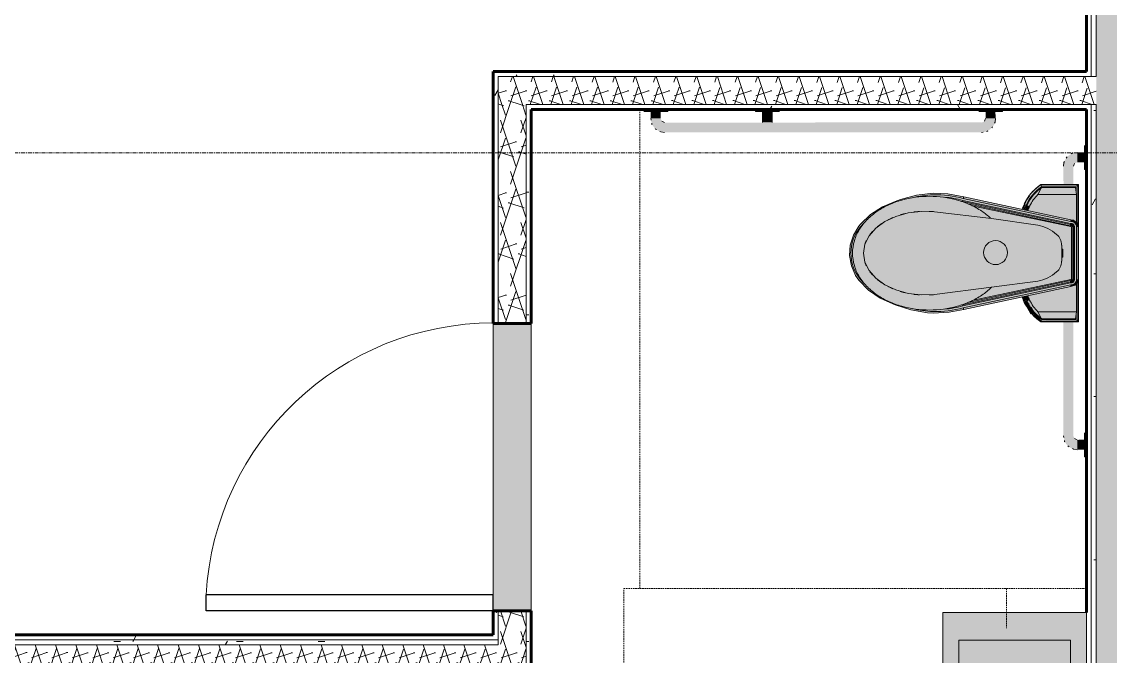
# Model space of a CAD drawing. Header units: inches. Extents: x -4061 to -1937, y 10959 to 12323.
# Drawn here: x -3052.8 to -2916.3, y 11472.1 to 11551.6 of the extents above; entities that cross this region are included whole.
import ezdxf

# ---------------------------------------------------------------- set-up
doc = ezdxf.new("R2010")
doc.units = ezdxf.units.IN
doc.header["$MEASUREMENT"] = 0
doc.linetypes.add('Grid Line 1_2_', pattern=[0.875, 0.5, -0.125, 0.125, -0.125])
doc.linetypes.add('Hidden', pattern=[0.28125, 0.1875, -0.09375])
for name, color, linetype, lineweight in [('0-1', 7, 'Continuous', 5), ('A-DOOR', 31, 'Continuous', 18), ('A-DOOR-7', 31, 'Continuous', 9), ('A-DOOR-8', 31, 'Continuous', 30), ('A-WALL', 113, 'Continuous', 18), ('A-WALL-PATT-6', 111, 'Continuous', 9), ('I-WALL', 2, 'Continuous', 18), ('I-WALL-1', 2, 'Continuous', 5), ('I-WALL-2', 2, 'Continuous', 60), ('P-SANR-FIXT', 6, 'Continuous', 9), ('P-SANR-FIXT-6', 6, 'Hidden', 9), ('Q-SPCQ', 91, 'Continuous', 9), ('S-GRID-1', 1, 'Grid Line 1_2_', 9)]:
    doc.layers.add(name, color=color, linetype=linetype, lineweight=lineweight)
pattern_1 = [(0, (0, 0), (20.48, 5.12), [0.845, -14.515, 0.845, -14.515, -81.92]), (0, (0, 0), (20.48, 5.12), [-30.72, 0.845, -29.875, 0.845, -14.515, -35.84]), (0, (0, 0), (20.48, 5.12), [-76.8, 0.845, -9.395, 0.845, -24.755]), (120, (7.68, 2.56), (-14.67405, 15.1762003), [0.845, -14.515, 0.845, -14.515, -81.92]), (120, (7.68, 2.56), (-14.67405, 15.1762003), [-30.72, 0.845, -29.875, 0.845, -14.515, -35.84]), (120, (7.68, 2.56), (-14.67405, 15.1762003), [-76.8, 0.845, -9.395, 0.845, -24.755]), (240, (10.24, 12.8), (-5.80595, -20.2962003), [0.845, -14.515, 0.845, -14.515, -81.92]), (240, (10.24, 12.8), (-5.80595, -20.2962003), [-30.72, 0.845, -29.875, 0.845, -14.515, -35.84]), (240, (10.24, 12.8), (-5.80595, -20.2962003), [-76.8, 0.845, -9.395, 0.845, -24.755])]
pattern_2 = [(161.57, (0.32, 0.32), (-2.560496185, -0.000537386), [0, -18.214, 2.022, 0]), (18.43, (-0.32, 0.32), (-2.560496185, 0.000537386), [0, -18.214, 2.022, 0]), (108.43, (0.32, 0.32), (1.27922091, -6.400876726), [6.07, -14.166]), (71.57, (-0.32, 0.32), (1.27922091, 6.400876726), [6.07, -14.166])]

# ---------------------------------------------------------------- blocks, each defined once
blk = doc.blocks.new('CTR - 1st Phase - Shell_rvt-1-ENLARGED RCP - 1ST FLOOR PLAN - EAST')
at = {"layer": 'S-GRID-1'}
blk.add_line((-1936.83, 11535.19), (-4027.88, 11535.19), dxfattribs=at)
blk = doc.blocks.new('Plbg-Sink Wall Mounted-UH - Sink-403447-ENLARGED RCP - 1ST FLOOR PLAN - EAST')
at = {"layer": 'P-SANR-FIXT'}
for points in [[(12, -1.72), (12, 0), (0.79, 0), (0.79, -0.14), (1.42, -0.14), (1.42, -0.53), (0.79, -0.53), (0.79, -2), (8.5, -2), (8.5, -2.57), (9.1, -2.91), (9.52, -3.65), (9.52, -4.51), (9.1, -5.25), (8.5, -5.62), (8.49, -16), (-8.5, -16), (-8.48, -2), (-0.79, -2), (-0.79, -0.53), (-1.42, -0.53), (-1.42, -0.14), (-0.79, -0.14), (-0.79, 0), (-12, 0), (-12, -18), (12, -18)], [(8.5, -9.38), (8.5, -2), (0.79, -2), (0.79, -4.63), (0.92, -4.83), (0.99, -5.07), (0.99, -5.38), (0.95, -5.56), (0.79, -5.85), (0.68, -5.98), (0.48, -6.12), (0.25, -6.22), (0, -6.25), (-0.25, -6.22), (-0.48, -6.12), (-0.68, -5.98), (-0.84, -5.79), (-0.95, -5.55), (-1, -5.32), (-0.99, -5.07), (-0.92, -4.83), (-0.79, -4.62), (-0.79, -2), (-8.5, -2), (-8.5, -16), (8.5, -16)], [(9.1, -2.91), (8.5, -2.57), (8.5, -3.5)], [(9.52, -3.98), (9.52, -3.65), (9.1, -2.91), (8.5, -3.5), (8.53, -5.58), (9.1, -5.25), (9.52, -4.51), (9.52, -4.08)]]:
    blk.add_hatch(color=256, dxfattribs=at).paths.add_polyline_path(points, flags=0)
for p, q in [((-12, 0), (-0.79, 0)), ((-12, -18), (-12, 0)), ((0.79, 0.26), (-0.79, 0.26)), ((-0.79, 0.26), (-0.79, -0.14)), ((0.79, 0.26), (-0.79, 0.26)), ((-0.79, 0.26), (-0.79, -0.14)), ((0.79, -0.14), (0.79, 0.26)), ((0.79, -0.14), (0.79, 0.26)), ((0.79, 0), (12, 0)), ((12, 0), (12, -18)), ((-0.79, -0.14), (-1.42, -0.14)), ((-1.42, -0.14), (-1.42, -0.53)), ((-1.42, -0.53), (-1.42, -0.14)), ((1.42, -0.14), (-1.42, -0.14)), ((-1.42, -0.53), (-0.79, -0.53)), ((-1.42, -0.53), (1.42, -0.53)), ((-0.79, -0.53), (-0.79, -4.62)), ((-0.79, -0.53), (-0.79, -4.62)), ((1.42, -0.14), (0.79, -0.14)), ((0.79, -4.62), (0.79, -0.53)), ((0.79, -0.53), (1.42, -0.53)), ((0.79, -4.62), (0.79, -0.53)), ((1.42, -0.53), (1.42, -0.14)), ((1.42, -0.53), (1.42, -0.14)), ((-8.5, -16), (-8.5, -2)), ((-8.5, -2), (-0.79, -2)), ((0.79, -2), (8.5, -2)), ((8.5, -2), (8.5, -16)), ((-0.79, -4.62), (-0.79, -5.24)), ((0.79, -4.62), (0.79, -5.24)), ((8.5, -16), (-8.5, -16)), ((12, -18), (-12, -18))]:
    blk.add_line(p, q, dxfattribs=at)
for centre, radius, start, end in [((7.92, -4.08), 1.66, 45, 69.0447), ((7.92, -4.08), 1.66, 290.9553, 45), ((0, -5.24), 1, 141.6573, 270), ((0, -5.24), 1, 141.6573, 270), ((0, -5.24), 0.787, 180, 270), ((0, -5.24), 1, 270, 38.3427), ((0, -5.24), 1, 270, 38.3427), ((0, -5.24), 0.787, 270, 360)]:
    blk.add_arc(centre, radius, start, end, dxfattribs=at)
at = {"layer": 'P-SANR-FIXT-6'}
for p, q in [((-15, -10), (-10, -10)), ((-15, -58), (-15, -10)), ((10, -10), (15, -10)), ((15, -10), (15, -58)), ((15, -58), (-15, -58))]:
    blk.add_line(p, q, dxfattribs=at)
blk = doc.blocks.new('Plbg-Toilet Wall Mount FV-UH - _ALL_ADA-2016927-ENLARGED RCP - 1ST FLOOR PLAN - EAST')
at = {"layer": 'P-SANR-FIXT'}
for points in [[(8.59, -1), (-8.59, -1), (-8.54, -1.05), (8.54, -1.05)], [(-8.54, -1.05), (-8.59, -1), (-8.57, -5.72), (-8.54, -5.69), (-8.54, -1.07)], [(-8.41, -1.72), (-8.41, -1.19), (-8.54, -1.09), (-8.51, -5.7), (-8.41, -5.64), (-8.41, -1.81)], [(-7.36, -2.59), (-7.36, -1.24), (-8.22, -1.38), (-8.22, -5.61), (-7.36, -6.07), (-7.36, -3.07)], [(-3.28, -1.21), (-3.28, -1.04), (-3.55, -1.1), (-3.78, -1.21), (-4.09, -1.58), (-4.15, -1.78), (-4.15, -1.93), (-3.97, -1.94), (-3.78, -1.44), (-3.28, -1.23)], [(3.28, -1.07), (3.28, -1.03), (-3.28, -1.05), (-3.28, -1.23), (3.28, -1.2), (3.28, -1.07)], [(4.15, -1.78), (4, -1.4), (3.81, -1.22), (3.68, -1.14), (3.28, -1.06), (3.29, -1.24), (3.78, -1.44), (3.99, -1.95), (4.15, -1.93)], [(8.22, -5.61), (8.2, -1.37), (7.36, -1.24), (7.36, -6.07), (7.49, -6)], [(8.54, -2.02), (8.51, -1.08), (8.41, -1.19), (8.44, -5.68), (8.54, -5.69), (8.54, -2.09)], [(8.59, -1.72), (8.59, -1), (8.54, -1.09), (8.57, -5.72), (8.59, -5.71), (8.59, -1.77)], [(-3.97, -1.95), (-4.18, -1.96), (-7.01, -15.39), (-6.84, -15.43), (-3.98, -1.96)], [(-3.44, -1.97), (-3.58, -1.99), (-6.44, -15.53), (-6.42, -15.52), (-6.18, -14.86), (-3.44, -1.97)], [(6.18, -14.86), (3.41, -1.82), (3.28, -1.76), (-3.33, -1.78), (-3.42, -1.86), (-3.58, -2.63), (-6.18, -14.86), (-6.05, -14.52), (-5.94, -14.31), (-3.28, -1.87), (3.32, -1.9), (3.32, -1.9), (3.32, -1.97), (5.97, -14.37), (6.12, -14.68), (6.15, -14.78)], [(5.95, -14.34), (3.28, -1.87), (-3.28, -1.88), (-3.32, -1.97), (-5.93, -14.31), (-5.19, -13.03), (-4.37, -12.03), (-4.22, -10.99), (-3.47, -6.02), (-3.07, -4.83), (-2.36, -3.73), (-2.08, -3.46), (-1.75, -3.26), (-1.38, -3.13), (-0.93, -3.09), (-0.5, -3.09), (-0.5, -2.94), (0.5, -2.94), (0.5, -3.09), (1, -3.09), (1.42, -3.15), (1.75, -3.26), (2.08, -3.46), (2.36, -3.73), (3.1, -4.92), (3.5, -6.09), (4.31, -11.95), (5.32, -13.22), (5.7, -13.9)], [(-3.28, -1.62), (-3.31, -1.49), (-3.62, -1.66), (-3.72, -1.97), (-3.57, -1.95), (-3.49, -1.72), (-3.28, -1.62)], [(-3.28, -1.72), (-3.29, -1.65), (-3.53, -1.79), (-3.54, -1.97), (-3.44, -1.95), (-3.41, -1.82), (-3.28, -1.76)], [(3.28, -1.62), (3.28, -1.48), (-3.28, -1.48), (-3.28, -1.62), (1.43, -1.62)], [(3.28, -1.76), (3.28, -1.62), (-3.28, -1.65), (-3.28, -1.76), (2.93, -1.76)], [(3.72, -1.97), (3.58, -1.61), (3.28, -1.48), (3.29, -1.63), (3.52, -1.75), (3.58, -1.97), (3.69, -1.97)], [(3.57, -1.97), (3.44, -1.7), (3.28, -1.65), (3.28, -1.76), (3.42, -1.86), (3.46, -1.97), (3.56, -1.97)], [(6.6, -15.49), (6.6, -15.49), (3.72, -1.97), (3.58, -1.97), (6.46, -15.52)], [(7.04, -15.38), (4.15, -1.93), (3.98, -1.97), (6.84, -15.43), (7.03, -15.38)], [(0.5, -2.94), (-0.5, -2.94), (-0.5, -3.09), (0.5, -3.09)], [(-6.18, -7.73), (-7.58, -6.79), (-8.33, -5.96), (-8.57, -5.72), (-8.59, -5.72), (-7.53, -6.91), (-6.2, -7.78)], [(-6.12, -7.61), (-7.44, -6.73), (-8.44, -5.68), (-8.52, -5.72), (-8.03, -6.3), (-7.39, -6.95), (-6.85, -7.32), (-6.43, -7.56), (-6.16, -7.69), (-6.13, -7.64)], [(-5.88, -7.11), (-6.66, -6.65), (-7.39, -6.05), (-8.19, -5.64), (-7.24, -6.66), (-6.04, -7.44), (-5.92, -7.19)], [(8.22, -5.61), (7.28, -6.13), (6.54, -6.72), (5.88, -7.12), (6.01, -7.38), (6.78, -6.93), (7.26, -6.64), (8.22, -5.61)], [(7.6, -6.98), (7.38, -6.61), (6.37, -7.17), (6.57, -7.53), (7.53, -7.02)], [(8.54, -5.71), (8.4, -5.68), (7.46, -6.71), (7.53, -6.84), (8.31, -5.98), (8.54, -5.71)], [(-6.26, -7.74), (-7.17, -7.18), (-6.6, -7.54), (-6.27, -7.73)], [(-5.47, -8), (-6.18, -7.73), (-6.17, -7.79), (-5.47, -8.02), (-5.47, -8.02)], [(-5.44, -7.87), (-6.12, -7.61), (-6.15, -7.74), (-5.46, -7.98), (-5.44, -7.87)], [(-5.32, -7.32), (-5.88, -7.11), (-6.04, -7.44), (-5.4, -7.68), (-5.35, -7.44)], [(6.01, -7.38), (5.88, -7.11), (5.32, -7.32), (5.4, -7.66), (5.93, -7.41), (5.99, -7.39)], [(6.06, -7.8), (5.86, -7.44), (5.61, -7.55), (5.4, -7.69), (5.46, -7.86), (5.59, -8.05), (6.04, -7.81)], [(5.53, -7.98), (5.44, -7.87), (5.49, -7.99), (5.52, -7.99)], [(5.56, -8.04), (5.54, -8.03), (5.53, -8.05)], [(6.57, -7.53), (6.36, -7.17), (6.04, -7.36), (5.91, -7.42), (5.87, -7.44), (6.08, -7.79), (6.53, -7.55)], [(1.43, -11.38), (1.36, -10.95), (1.23, -10.63), (0.93, -10.27), (0.58, -10.04), (0.3, -9.92), (-0.15, -9.89), (-0.5, -9.94), (-0.82, -10.08), (-1.13, -10.32), (-1.37, -10.63), (-1.53, -11.08), (-1.57, -11.38), (-1.51, -11.78), (-1.35, -12.15), (-1.07, -12.49), (-0.82, -12.67), (-0.46, -12.82), (-0.07, -12.88), (0.32, -12.82), (0.68, -12.67), (0.99, -12.44), (1.23, -12.13), (1.38, -11.76), (1.42, -11.46)], [(0, -29.1), (0, -27.96), (-1.26, -27.73), (-1.98, -27.36), (-2.21, -27.23), (-2.32, -27.14), (-2.44, -27.07), (-2.98, -26.55), (-3.21, -26.32), (-3.32, -26.17), (-3.54, -25.9), (-3.68, -25.67), (-4.04, -25.13), (-4.26, -24.69), (-4.32, -24.6), (-4.54, -24.05), (-4.64, -23.79), (-5.05, -22.26), (-5.24, -20.65), (-5.18, -18.89), (-4.38, -12.04), (-5.27, -13.11), (-6.08, -14.57), (-6.69, -16.34), (-7.02, -18.05), (-7.13, -19.66), (-6.97, -21.62), (-6.61, -23.26), (-6.08, -24.76), (-5.23, -26.25), (-4.24, -27.46), (-2.97, -28.46), (-1.49, -29.1), (0, -29.3), (0, -29.11)], [(7.13, -19.66), (6.98, -17.78), (6.6, -16.01), (6.02, -14.47), (5.19, -13.03), (4.28, -11.95), (5.21, -19.33), (5.19, -21.22), (5.12, -21.71), (5.04, -22.36), (4.54, -24.05), (4.44, -24.27), (4.25, -24.71), (4.04, -25.12), (3.97, -25.27), (3.52, -25.94), (3.48, -26), (3.21, -26.32), (3.15, -26.4), (2.55, -26.95), (2.44, -27.07), (2.21, -27.23), (2.1, -27.29), (1.12, -27.78), (0, -27.96), (0, -29.32), (1.6, -29.07), (3.04, -28.41), (4.3, -27.39), (5.27, -26.21), (6.12, -24.64), (6.69, -22.99), (7.02, -21.28), (7.09, -20.18)], [(-6.84, -15.43), (-7.04, -15.41), (-7.24, -16.4), (-7.37, -17.09), (-7.42, -17.47), (-7.5, -19.22), (-7.3, -19.19), (-7.21, -17.29), (-6.84, -15.46)], [(-6.46, -15.52), (-6.6, -15.49), (-6.97, -17.47), (-6.96, -17.68), (-6.6, -16.01), (-6.47, -15.58), (-6.46, -15.53)], [(-6.42, -15.53), (-6.46, -15.55), (-6.44, -15.58), (-6.42, -15.53)], [(6.51, -15.77), (6.44, -15.53), (6.43, -15.56), (6.5, -15.74)], [(6.98, -17.78), (6.93, -17.16), (6.6, -15.49), (6.46, -15.55), (6.57, -15.94), (6.66, -16.18), (6.96, -17.68)], [(7.5, -19.22), (7.45, -17.75), (7.37, -17.05), (7.01, -15.39), (6.84, -15.46), (7.22, -17.47), (7.32, -19.21), (7.48, -19.22)], [(-6.37, -23.94), (-6.69, -23), (-7.08, -20.94), (-7.3, -19.21), (-7.5, -19.22), (-7.36, -20.66), (-7.2, -21.64), (-6.46, -23.97), (-6.4, -23.95)], [(7.5, -19.22), (7.3, -19.21), (6.99, -21.62), (6.93, -21.83), (6.63, -23.21), (6.37, -23.94), (6.47, -23.95), (6.83, -22.87), (7.27, -21.28), (7.49, -19.32)], [(-3.27, -28.36), (-4.08, -27.59), (-4.31, -27.38), (-5.34, -26.07), (-6.12, -24.64), (-6.37, -23.94), (-6.46, -23.97), (-6.07, -24.93), (-5.77, -25.61), (-5.64, -25.86), (-5.23, -26.48), (-4.77, -27.13), (-4.49, -27.46), (-4.02, -27.95), (-3.66, -28.27), (-3.38, -28.5), (-3.27, -28.36)], [(6.46, -23.97), (6.36, -23.96), (6, -24.88), (5.17, -26.33), (4.23, -27.47), (3.73, -27.9), (3.27, -28.36), (3.41, -28.5), (4.16, -27.81), (4.71, -27.21), (5.24, -26.47), (5.74, -25.68), (6.43, -24.04)], [(3.39, -28.52), (3.26, -28.36), (2.03, -29.1), (0.7, -29.47), (-0.74, -29.46), (-2.09, -29.07), (-3.28, -28.38), (-3.38, -28.52), (-2.14, -29.27), (-0.7, -29.67), (0, -29.7), (0.85, -29.64), (1.49, -29.47), (2.44, -29.11), (3.38, -28.52)]]:
    blk.add_hatch(color=256, dxfattribs=at).paths.add_polyline_path(points, flags=0)
h = blk.add_hatch(color=256, dxfattribs=at)
h.paths.add_polyline_path([(8.54, -1.05), (3.47, -1.07), (3.83, -1.19), (8.41, -1.19), (8.54, -1.06)], flags=0)
h.paths.add_polyline_path([(-3.37, -1.05), (-8.52, -1.07), (-8.38, -1.19), (-3.74, -1.16), (-3.71, -1.15), (-3.4, -1.06)], flags=0)
h = blk.add_hatch(color=256, dxfattribs=at)
h.paths.add_polyline_path([(8.41, -1.19), (3.79, -1.2), (3.83, -1.24), (7.36, -1.24), (7.63, -1.28), (8.31, -1.29), (8.31, -5.64), (7.41, -6.62), (7.46, -6.71), (8.41, -5.64), (8.41, -1.24)], flags=0)
h.paths.add_polyline_path([(-3.76, -1.19), (-8.41, -1.19), (-8.41, -5.67), (-7.32, -6.83), (-6.01, -7.65), (-5.44, -7.87), (-5.42, -7.78), (-6.18, -7.46), (-7.39, -6.65), (-8.31, -5.64), (-8.31, -1.28), (-7.63, -1.28), (-7.36, -1.24), (-3.78, -1.21), (-3.76, -1.19)], flags=0)
h = blk.add_hatch(color=256, dxfattribs=at)
h.paths.add_polyline_path([(8.31, -5.64), (8.31, -1.28), (7.63, -1.28), (8.22, -1.38), (8.19, -5.64), (7.24, -6.66), (7.36, -6.62), (7.49, -6.54), (8.31, -5.64)], flags=0)
h.paths.add_polyline_path([(-5.4, -7.68), (-6.15, -7.37), (-7.32, -6.58), (-8.22, -5.61), (-8.2, -1.37), (-7.63, -1.28), (-8.31, -1.29), (-8.29, -5.67), (-7.22, -6.79), (-6.04, -7.54), (-5.42, -7.78), (-5.41, -7.71)], flags=0)
h = blk.add_hatch(color=256, dxfattribs=at)
h.paths.add_polyline_path([(7.36, -6.07), (7.36, -1.24), (3.83, -1.24), (4, -1.4), (4.04, -1.48), (4.15, -1.78), (4.17, -1.93), (4.18, -1.96), (5.32, -7.32), (5.88, -7.11), (6.66, -6.65)], flags=0)
h.paths.add_polyline_path([(3.28, -1.63), (3.29, -1.65), (3.3, -1.64)], flags=0)
h.paths.add_polyline_path([(3.32, -1.9), (3.29, -1.9), (3.32, -1.96)], flags=0)
h.paths.add_polyline_path([(-3.28, -1.63), (-3.29, -1.63), (-3.28, -1.63)], flags=0)
h.paths.add_polyline_path([(-3.28, -1.87), (-3.32, -1.9), (-3.32, -1.96), (-3.28, -1.88)], flags=0)
h.paths.add_polyline_path([(-3.8, -1.24), (-7.36, -1.24), (-7.36, -6.07), (-6.66, -6.65), (-5.88, -7.11), (-5.32, -7.32), (-4.15, -1.93), (-4.15, -1.93), (-4.13, -1.72), (-4.02, -1.44), (-3.84, -1.27)], flags=0)
h = blk.add_hatch(color=256, dxfattribs=at)
h.paths.add_polyline_path([(7.3, -19.21), (7.21, -17.29), (6.39, -13.31), (3.97, -1.94), (3.78, -1.44), (3.28, -1.23), (-3.29, -1.24), (-3.78, -1.44), (-3.99, -2.04), (-7.21, -17.33), (-7.29, -19.29), (-6.99, -21.62), (-6.98, -21.55), (-7.02, -21.29), (-7.13, -19.66), (-6.96, -17.29), (-6.21, -13.69), (-3.69, -1.87), (-3.61, -1.63), (-3.28, -1.48), (3.28, -1.48), (3.61, -1.63), (3.72, -1.97), (6.96, -17.33), (7.02, -18.05), (7.13, -19.66), (6.97, -21.6), (7.07, -21), (7.3, -19.21)], flags=0)
h.paths.add_polyline_path([(3.91, -27.72), (2.99, -28.45), (1.55, -29.09), (-0.05, -29.31), (-1.56, -29.09), (-3.05, -28.4), (-3.77, -27.86), (-3.17, -28.42), (-1.96, -29.11), (-0.67, -29.47), (0.71, -29.46), (2.09, -29.07), (3.27, -28.35), (3.78, -27.85)], flags=0)
h = blk.add_hatch(color=256, dxfattribs=at)
h.paths.add_polyline_path([(-6.6, -15.49), (-6.6, -15.49), (-6.46, -15.49)], flags=0)
h.paths.add_polyline_path([(-3.58, -1.97), (-3.72, -1.98), (-6.6, -15.49), (-6.46, -15.52), (-3.58, -1.97)], flags=0)
h = blk.add_hatch(color=256, dxfattribs=at)
h.paths.add_polyline_path([(6.46, -15.52), (3.56, -1.97), (3.44, -1.97), (6.21, -14.95), (6.45, -15.53), (6.46, -15.52)], flags=0)
h.paths.add_polyline_path([(3.49, -2.06), (3.47, -1.97), (3.47, -1.97)], flags=0)
h = blk.add_hatch(color=256, dxfattribs=at)
h.paths.add_polyline_path([(5.24, -20.72), (5.19, -19.06), (3.62, -6.98), (3.5, -6.09), (3.07, -4.83), (2.36, -3.73), (2.08, -3.46), (1.75, -3.26), (1.38, -3.13), (1, -3.09), (-1, -3.09), (-1.38, -3.13), (-1.75, -3.26), (-2.08, -3.46), (-2.36, -3.73), (-3.08, -4.84), (-3.51, -6.15), (-4.45, -12.67), (-5.2, -19.24), (-5.22, -20.88), (-5.04, -22.36), (-4.61, -23.9), (-3.97, -25.27), (-3.15, -26.4), (-2.18, -27.25), (-1.12, -27.78), (0, -27.96), (1.12, -27.78), (2.18, -27.25), (3.15, -26.4), (3.97, -25.27), (4.61, -23.9), (5.04, -22.36), (5.21, -20.93)], flags=0)
h.paths.add_polyline_path([(1.43, -11.38), (1.38, -11.76), (1.23, -12.13), (0.99, -12.44), (0.68, -12.67), (0.32, -12.82), (-0.07, -12.88), (-0.46, -12.82), (-0.82, -12.67), (-1.13, -12.44), (-1.41, -12.02), (-1.52, -11.76), (-1.57, -11.38), (-1.48, -10.89), (-1.37, -10.63), (-1.13, -10.32), (-0.82, -10.08), (-0.46, -9.93), (-0.07, -9.88), (0.32, -9.93), (0.68, -10.08), (0.99, -10.32), (1.23, -10.63), (1.38, -10.99), (1.42, -11.29)], flags=0)
h = blk.add_hatch(color=256, dxfattribs=at)
h.paths.add_polyline_path([(8.57, -5.72), (8.53, -5.72), (7.53, -6.85), (7.56, -6.87), (8.57, -5.72)], flags=0)
h.paths.add_polyline_path([(8.59, -5.72), (8.57, -5.72), (8.57, -5.75)], flags=0)
h.paths.add_polyline_path([(6.61, -7.51), (6.18, -7.74), (6.2, -7.78), (6.6, -7.51)], flags=0)
h = blk.add_hatch(color=256, dxfattribs=at)
h.paths.add_polyline_path([(8.56, -5.76), (7.81, -6.64), (8.15, -6.28), (8.54, -5.79)], flags=0)
h.paths.add_polyline_path([(6.97, -7.32), (6.35, -7.68), (6.65, -7.51), (6.97, -7.32)], flags=0)
h = blk.add_hatch(color=256, dxfattribs=at)
h.paths.add_polyline_path([(6.2, -7.78), (6.16, -7.75), (6.08, -7.82), (6.18, -7.78)], flags=0)
h.paths.add_polyline_path([(5.55, -8.02), (5.51, -7.99), (5.47, -8.03), (5.48, -8.05), (5.54, -8.03)], flags=0)
h = blk.add_hatch(color=256, dxfattribs=at)
h.paths.add_polyline_path([(5.21, -21.12), (5.19, -21.12), (5.19, -21.22)], flags=0)
h.paths.add_polyline_path([(4.44, -24.27), (4.25, -24.71), (4.32, -24.6)], flags=0)
h.paths.add_polyline_path([(3.68, -25.67), (3.32, -26.17), (3.48, -26)], flags=0)
h.paths.add_polyline_path([(2.72, -26.78), (2.32, -27.14), (2.44, -27.07)], flags=0)
h.paths.add_polyline_path([(-2.32, -27.14), (-2.72, -26.78), (-2.44, -27.07)], flags=0)
h.paths.add_polyline_path([(-3.32, -26.17), (-3.68, -25.67), (-3.48, -26)], flags=0)
h.paths.add_polyline_path([(-4.15, -24.88), (-4.44, -24.27), (-4.25, -24.71)], flags=0)
h.paths.add_polyline_path([(-5.2, -19.16), (-5.21, -19.24), (-5.2, -19.24)], flags=0)
for p, q in [((-8.54, -1.05), (-8.59, -1)), ((8.59, -1), (-8.59, -1)), ((-8.59, -1), (-8.59, -5.72)), ((-3.37, -1.05), (-8.54, -1.05)), ((-8.54, -1.05), (-8.54, -5.71)), ((-8.31, -1.28), (-7.63, -1.28)), ((-8.31, -5.64), (-8.31, -1.28)), ((-7.36, -1.24), (-8.22, -1.38)), ((-7.36, -1.24), (-3.8, -1.24)), ((-7.36, -6.07), (-7.36, -1.24)), ((3.28, -1.03), (-3.28, -1.03)), ((3.28, -1.23), (-3.28, -1.23)), ((8.54, -1.05), (3.37, -1.05)), ((3.83, -1.24), (7.36, -1.24)), ((7.36, -1.24), (7.36, -6.07)), ((7.36, -1.24), (8.22, -1.38)), ((7.63, -1.28), (8.31, -1.28)), ((8.31, -1.28), (8.31, -5.64)), ((8.59, -1), (8.54, -1.05)), ((8.54, -5.71), (8.54, -1.05)), ((8.59, -5.72), (8.59, -1)), ((-8.22, -1.38), (-8.22, -5.61)), ((-4.18, -1.93), (-7.04, -15.38)), ((-3.97, -1.95), (-6.84, -15.43)), ((-6.6, -15.49), (-3.72, -1.97)), ((-3.58, -1.97), (-6.46, -15.52)), ((-3.44, -1.97), (-6.18, -14.86)), ((-5.95, -14.34), (-3.32, -1.96)), ((-5.95, -14.34), (-3.32, -1.96)), ((-3.28, -1.48), (3.28, -1.48)), ((3.28, -1.62), (-3.28, -1.62)), ((3.28, -1.76), (-3.28, -1.76)), ((-3.28, -1.87), (3.28, -1.87)), ((-3.28, -1.87), (3.28, -1.87)), ((3.32, -1.96), (5.95, -14.34)), ((5.95, -14.34), (3.32, -1.96)), ((3.44, -1.97), (6.18, -14.86)), ((6.46, -15.52), (3.58, -1.97)), ((6.6, -15.49), (3.72, -1.97)), ((3.97, -1.95), (6.84, -15.43)), ((7.04, -15.38), (4.18, -1.93)), ((8.22, -5.61), (8.22, -1.38)), ((-1, -3.09), (1, -3.09)), ((0.5, -2.94), (-0.5, -2.94)), ((-0.5, -2.94), (-0.5, -3.09)), ((0.5, -3.09), (0.5, -2.94)), ((-7.36, -6.07), (-8.22, -5.61)), ((-4.36, -11.88), (-3.5, -6.09)), ((3.5, -6.09), (4.27, -11.88)), ((7.4, -6.6), (6.78, -6.93)), ((8.22, -5.61), (7.36, -6.07)), ((7.6, -6.98), (7.4, -6.6)), ((5.73, -7.49), (5.39, -7.67)), ((5.47, -8.06), (5.55, -8.03)), ((5.57, -8.06), (6.06, -7.8)), ((5.86, -7.91), (6.2, -7.78)), ((6.06, -7.8), (6.57, -7.53)), ((6.2, -7.78), (6.69, -7.47)), ((6.57, -7.53), (6.36, -7.15)), ((6.57, -7.53), (7.6, -6.98)), ((-5.19, -19.06), (-4.36, -11.88)), ((4.27, -11.88), (5.19, -19.06))]:
    blk.add_line(p, q, dxfattribs=at)
at = {"layer": 'P-SANR-FIXT', "flags": 128}
for points in [[(-3.28, -1.03), (-3.79, -1.18), (-4.12, -1.6), (-4.18, -1.93)], [(4.18, -1.93), (4.02, -1.42), (3.6, -1.09), (3.28, -1.03)], [(-8.54, -5.71), (-8.57, -5.72), (-8.59, -5.72)], [(-8.59, -5.72), (-7.67, -6.78), (-7.59, -6.85)], [(7.8, -6.61), (8.37, -6.03), (8.59, -5.72)], [(8.54, -5.71), (8.57, -5.72), (8.59, -5.72)], [(-7.19, -7.13), (-6.53, -7.6), (-6.2, -7.78)], [(-7.04, -15.38), (-7.43, -17.38), (-7.5, -19.22)], [(7.5, -19.22), (7.4, -17.19), (7.04, -15.38)], [(0, -27.96), (-1.12, -27.78), (-2.18, -27.25), (-3.15, -26.4), (-3.97, -25.27), (-4.61, -23.9), (-5.04, -22.36), (-5.24, -20.72), (-5.19, -19.06)], [(5.19, -19.06), (5.24, -20.72), (5.04, -22.36), (4.61, -23.9), (3.97, -25.27), (3.15, -26.4), (2.18, -27.25), (1.12, -27.78), (0, -27.96)], [(-7.5, -19.22), (-7.27, -21.29), (-6.72, -23.3), (-6.46, -23.97)], [(-5.24, -19.72), (-5.21, -19.24), (-5.2, -19.16)], [(5.2, -19.16), (5.21, -19.24), (5.24, -19.72)], [(6.46, -23.97), (7.12, -21.99), (7.46, -19.93), (7.5, -19.22)], [(-5.16, -21.62), (-5.21, -21.12), (-5.23, -20.93)], [(5.23, -20.93), (5.21, -21.12), (5.16, -21.62)], [(-4.79, -23.36), (-4.91, -22.94), (-4.97, -22.68)], [(4.97, -22.68), (4.91, -22.94), (4.79, -23.36)], [(-6.46, -23.97), (-5.8, -25.58), (-4.85, -27.05), (-3.64, -28.31), (-3.39, -28.52)], [(-4.17, -24.9), (-4.32, -24.6), (-4.46, -24.29)], [(3.39, -28.52), (4.64, -27.3), (5.64, -25.87), (6.36, -24.27), (6.46, -23.97)], [(4.46, -24.29), (4.32, -24.6), (4.17, -24.9)], [(-3.33, -26.19), (-3.48, -26), (-3.7, -25.7)], [(3.7, -25.7), (3.48, -26), (3.33, -26.19)], [(-2.32, -27.16), (-2.44, -27.07), (-2.73, -26.82)], [(2.73, -26.82), (2.44, -27.07), (2.32, -27.16)], [(-3.39, -28.52), (-2.27, -29.22), (-1.02, -29.62), (0.3, -29.71), (1.6, -29.47), (2.81, -28.93), (3.39, -28.52)], [(-1.19, -27.76), (-1.26, -27.73), (-1.57, -27.6)], [(1.57, -27.6), (1.26, -27.73), (1.19, -27.76)]]:
    blk.add_lwpolyline(points, dxfattribs=at)
at = {"layer": 'P-SANR-FIXT'}
for centre, radius, start, end in [((-3.28, -1.93), 0.696, 90, 181.8496), ((3.28, -1.93), 0.696, 358.1504, 90), ((-3.28, -1.93), 0.446, 90, 185.3276), ((-3.28, -1.93), 0.304, 90, 189.0164), ((-3.28, -1.93), 0.168, 90, 196.3798), ((-3.28, -1.93), 0.0508, 90, 221.0159), ((-3.28, -1.93), 0.0508, 90, 221.0159), ((3.28, -1.93), 0.446, 354.6724, 90), ((3.28, -1.93), 0.304, 350.9836, 90), ((3.28, -1.93), 0.168, 343.6202, 90), ((3.28, -1.93), 0.0508, 318.9841, 90), ((3.28, -1.93), 0.0508, 318.9841, 90), ((1.71, -7.14), 5.31, 140, 168.543), ((-1, -4.87), 1.77, 90, 140), ((1, -4.87), 1.77, 40, 90), ((-1.71, -7.14), 5.31, 11.457, 40), ((-3.58, -2.29), 6.08, 214.3684, 244.4469), ((-3.58, -2.29), 6.03, 214.522, 215.1068), ((-3.58, -2.29), 5.8, 215.2115, 244.4469), ((-3.58, -2.29), 5.7, 215.5169, 244.4469), ((-3.58, -2.29), 5.34, 224.9442, 244.4469), ((3.58, -2.29), 5.34, 295.5531, 315.0558), ((3.58, -2.29), 5.7, 307.7566, 324.4831), ((3.58, -2.29), 5.8, 311.5367, 324.7885), ((3.58, -2.29), 6.08, 310.8693, 325.6316), ((3.58, -2.29), 6.03, 324.8932, 325.478), ((-3.58, -2.29), 6.03, 241.5979, 244.4469), ((-1.97, 1.06), 9.79, 244.4469, 249.0127), ((-1.97, 1.06), 9.74, 244.4469, 247.5201), ((-1.97, 1.06), 9.51, 244.4469, 248.7478), ((-1.97, 1.06), 9.42, 244.4469, 248.6528), ((-1.97, 1.06), 9.06, 244.4469, 248.2789), ((1.97, 1.06), 9.06, 291.7211, 295.5531), ((1.97, 1.06), 9.79, 290.9873, 291.4893), ((1.97, 1.06), 9.79, 293.5354, 295.5531), ((3.58, -2.29), 6.08, 295.5531, 300.1838), ((-0.07, -11.38), 1.5, 90, 180), ((-0.07, -11.38), 1.5, 0, 90), ((-0.07, -11.38), 1.5, 180, 270), ((-0.07, -11.38), 1.5, 270, 360), ((5.21, -18.81), 12.52, 164.353, 181.8562), ((5.21, -18.81), 12.27, 164.316, 175.1776), ((5.21, -18.81), 12.12, 164.2945, 165.4769), ((-5.21, -18.81), 12.12, 14.5231, 15.7055), ((-5.21, -18.81), 12.27, 4.8224, 15.684), ((-5.21, -18.81), 12.52, 358.1438, 15.647), ((5.86, -18.78), 13.17, 181.8562, 193.3875), ((-5.86, -18.78), 13.17, 346.6125, 358.1438), ((2.52, -21.22), 9.19, 219.3642, 219.8957), ((-2.52, -21.22), 9.19, 320.1043, 320.6358), ((2.52, -21.22), 9.19, 225.3294, 230.983), ((0, -24.33), 5.19, 230.983, 309.017), ((-2.52, -21.22), 9.19, 309.017, 314.6706)]:
    blk.add_arc(centre, radius, start, end, dxfattribs=at)
for points, knots in [([(-8.41, -1.19), (-8.42, -1.17), (-8.44, -1.16), (-8.46, -1.13), (-8.47, -1.12), (-8.48, -1.11), (-8.49, -1.1), (-8.5, -1.09), (-8.51, -1.09), (-8.52, -1.08), (-8.52, -1.07), (-8.53, -1.06), (-8.54, -1.05), (-8.54, -1.05), (-8.54, -1.05)], [0, 0, 0, 0, 0.166667, 0.25, 0.333333, 0.375, 0.416667, 0.5, 0.541667, 0.583333, 0.666667, 0.75, 0.833333, 1, 1, 1, 1]), ([(8.54, -1.05), (8.54, -1.05), (8.54, -1.05), (8.53, -1.06), (8.52, -1.07), (8.52, -1.08), (8.51, -1.09), (8.5, -1.09), (8.49, -1.1), (8.48, -1.11), (8.47, -1.12), (8.46, -1.13), (8.44, -1.16), (8.42, -1.17), (8.41, -1.19)], [-1, -1, -1, -1, -0.833333, -0.75, -0.666667, -0.583333, -0.541667, -0.5, -0.416667, -0.375, -0.333333, -0.25, -0.166667, 0, 0, 0, 0]), ([(-3.97, -1.95), (-4, -1.95), (-4.05, -1.94), (-4.13, -1.93), (-4.17, -1.93), (-4.18, -1.93), (-4.18, -1.93)], [-1, -1, -1, -1, -0.7857143, -0.5714286, -0.2857143, -0.1069186, -0.1069186, -0.1069186, -0.1069186]), ([(-3.44, -1.97), (-3.46, -1.97), (-3.51, -1.97), (-3.55, -1.97), (-3.57, -1.97), (-3.57, -1.97)], [-1, -1, -1, -1, -0.6666667, -0.3333333, -0.1666667, -0.1666667, -0.1666667, -0.1666667]), ([(3.57, -1.97), (3.57, -1.97), (3.55, -1.97), (3.52, -1.97), (3.47, -1.97), (3.45, -1.97), (3.44, -1.97)], [-0.8333333, -0.8333333, -0.8333333, -0.8333333, -0.6666667, -0.3333333, -0.1666667, 0, 0, 0, 0]), ([(4.18, -1.93), (4.18, -1.93), (4.17, -1.93), (4.15, -1.93), (4.09, -1.94), (4.03, -1.94), (3.99, -1.95), (3.97, -1.95)], [-0.8930814, -0.8930814, -0.8930814, -0.8930814, -0.7857143, -0.5714286, -0.2857143, -0.1428571, 0, 0, 0, 0]), ([(-8.41, -5.67), (-8.42, -5.67), (-8.44, -5.68), (-8.46, -5.68), (-8.49, -5.69), (-8.52, -5.7), (-8.53, -5.71), (-8.54, -5.71), (-8.54, -5.71)], [0, 0, 0, 0, 0.1428571, 0.2857143, 0.4285714, 0.5714286, 0.7857143, 0.8571429, 0.8571429, 0.8571429, 0.8571429]), ([(8.41, -5.67), (8.42, -5.67), (8.44, -5.68), (8.46, -5.68), (8.47, -5.69), (8.49, -5.69), (8.51, -5.7), (8.53, -5.7), (8.54, -5.71), (8.54, -5.71)], [-1, -1, -1, -1, -0.7857143, -0.7321429, -0.6785714, -0.5714286, -0.4285714, -0.2857143, -0.1428571, -0.1428571, -0.1428571, -0.1428571]), ([(-3.94, -27.74), (-4.04, -27.65), (-4.53, -27.19), (-5.3, -26.25), (-6.11, -24.78), (-6.89, -22.62), (-7.28, -19.66), (-6.89, -16.7), (-6.11, -14.54), (-5.34, -13.15), (-4.71, -12.35), (-4.39, -12.01)], [0.1715144, 0.1715144, 0.1715144, 0.1715144, 0.1875, 0.25, 0.3125, 0.375, 0.5, 0.625, 0.6875, 0.75, 0.8041502, 0.8041502, 0.8041502, 0.8041502]), ([(3.94, -27.74), (4.04, -27.65), (4.53, -27.19), (5.3, -26.25), (6.11, -24.78), (6.89, -22.62), (7.28, -19.66), (6.89, -16.7), (6.11, -14.54), (5.31, -13.1), (4.65, -12.27), (4.28, -11.91)], [-0.8284856, -0.8284856, -0.8284856, -0.8284856, -0.8125, -0.75, -0.6875, -0.625, -0.5, -0.375, -0.3125, -0.25, -0.1900564, -0.1900564, -0.1900564, -0.1900564]), ([(-6.84, -15.43), (-6.86, -15.43), (-6.89, -15.42), (-6.95, -15.4), (-7.01, -15.39), (-7.03, -15.38), (-7.04, -15.38), (-7.04, -15.38)], [0, 0, 0, 0, 0.1428571, 0.2857143, 0.5714286, 0.7857143, 0.8571429, 0.8571429, 0.8571429, 0.8571429]), ([(-6.42, -15.53), (-6.42, -15.53), (-6.45, -15.53), (-6.46, -15.52), (-6.46, -15.52)], [0.5, 0.5, 0.5, 0.5, 0.6666667, 1, 1, 1, 1]), ([(6.42, -15.53), (6.42, -15.53), (6.45, -15.53), (6.46, -15.52), (6.46, -15.52)], [-0.5, -0.5, -0.5, -0.5, -0.3333333, 0, 0, 0, 0]), ([(6.84, -15.43), (6.87, -15.42), (6.92, -15.41), (6.99, -15.39), (7.03, -15.38), (7.04, -15.38), (7.04, -15.38)], [-1, -1, -1, -1, -0.7857143, -0.5714286, -0.2857143, -0.1428571, -0.1428571, -0.1428571, -0.1428571]), ([(-6.37, -23.93), (-6.38, -23.94), (-6.42, -23.95), (-6.45, -23.97), (-6.46, -23.97), (-6.46, -23.97)], [-0.6968435, -0.6968435, -0.6968435, -0.6968435, -0.5714286, -0.2857143, -0.1428571, -0.1428571, -0.1428571, -0.1428571]), ([(6.37, -23.94), (6.38, -23.94), (6.42, -23.95), (6.45, -23.97), (6.46, -23.97), (6.46, -23.97)], [-0.6882639, -0.6882639, -0.6882639, -0.6882639, -0.5714286, -0.2857143, -0.1428571, -0.1428571, -0.1428571, -0.1428571]), ([(0, -29.32), (-0.53, -29.32), (-1.58, -29.16), (-2.9, -28.56), (-3.64, -28.01), (-3.93, -27.75)], [0, 0, 0, 0, 0.0625, 0.125, 0.171084, 0.171084, 0.171084, 0.171084]), ([(0, -29.32), (0.53, -29.32), (1.58, -29.16), (2.9, -28.56), (3.64, -28.01), (3.93, -27.75)], [-1, -1, -1, -1, -0.9375, -0.875, -0.828916, -0.828916, -0.828916, -0.828916])]:
    blk.add_open_spline(points, degree=3, knots=knots, dxfattribs=at)
for points in [[(-3.58, -1.97), (-3.63, -1.97), (-3.69, -1.97), (-3.73, -1.97)], [(3.73, -1.97), (3.69, -1.97), (3.63, -1.97), (3.58, -1.97)], [(-6.46, -15.52), (-6.51, -15.51), (-6.56, -15.5), (-6.61, -15.49)], [(6.46, -15.52), (6.51, -15.51), (6.56, -15.5), (6.61, -15.49)]]:
    blk.add_open_spline(points, degree=3, dxfattribs=at)
at = {"layer": 'P-SANR-FIXT-6'}
for p, q in [((-0.02, 0), (-18, 0)), ((-18, 0), (-18, -56)), ((42, 0), (-0.02, 0)), ((42, -56), (42, 0)), ((-18, -56), (42, -56))]:
    blk.add_line(p, q, dxfattribs=at)
blk = doc.blocks.new('Seqm-Grab Bar - 42_-2016931-ENLARGED RCP - 1ST FLOOR PLAN - EAST')
at = {"layer": 'Q-SPCQ'}
for points in [[(-2973.32, 11540.35), (-2971.82, 11540.35), (-2971.82, 11540.6), (-2974.82, 11540.6), (-2974.82, 11540.35), (-2973.36, 11540.35)], [(-2973.95, 11539.48), (-2972.7, 11539.48), (-2972.72, 11540.35), (-2973.95, 11540.35), (-2973.95, 11539.98)], [(-2931.32, 11540.35), (-2929.82, 11540.35), (-2929.82, 11540.6), (-2932.82, 11540.6), (-2932.82, 11540.35), (-2931.36, 11540.35)], [(-2931.95, 11539.48), (-2930.7, 11539.48), (-2930.72, 11540.35), (-2931.95, 11540.35), (-2931.95, 11539.98)], [(-2972.2, 11537.73), (-2972.2, 11538.98), (-2972.55, 11539.12), (-2972.72, 11539.48), (-2973.95, 11539.48), (-2973.89, 11539.17), (-2973.84, 11538.96), (-2973.71, 11538.63), (-2973.53, 11538.35), (-2973.21, 11538.07), (-2972.96, 11537.91), (-2972.8, 11537.86), (-2972.28, 11537.75)], [(-2972.2, 11537.73), (-2932.45, 11537.75), (-2932.45, 11538.98), (-2972.2, 11538.96), (-2972.2, 11537.75)], [(-2932.45, 11537.73), (-2932.31, 11537.76), (-2932, 11537.81), (-2931.6, 11537.96), (-2931.32, 11538.15), (-2931.04, 11538.47), (-2930.88, 11538.71), (-2930.83, 11538.89), (-2930.7, 11539.48), (-2931.95, 11539.48), (-2932.1, 11539.12), (-2932.45, 11538.95), (-2932.45, 11537.75)], [(-2931.19, 11538.28), (-2931.04, 11538.47), (-2931.18, 11538.29)], [(-2973.15, 11538.03), (-2973.21, 11538.07), (-2973.17, 11538.04)]]:
    blk.add_hatch(color=256, dxfattribs=at).paths.add_polyline_path(points, flags=0)
for p, q in [((-2974.82, 11540.35), (-2971.82, 11540.35)), ((-2971.82, 11540.35), (-2971.82, 11540.6)), ((-2932.82, 11540.35), (-2929.82, 11540.35)), ((-2929.82, 11540.35), (-2929.82, 11540.6)), ((-2973.95, 11539.48), (-2973.9, 11539.27)), ((-2972.2, 11538.98), (-2972.55, 11539.13)), ((-2931.95, 11539.48), (-2932.1, 11539.12)), ((-2932.45, 11537.73), (-2932.24, 11537.77))]:
    blk.add_line(p, q, dxfattribs=at)
at = {"layer": 'Q-SPCQ', "flags": 128}
for points in [[(-2973.82, 11538.88), (-2973.79, 11538.75), (-2973.75, 11538.7)], [(-2931.18, 11538.29), (-2931.12, 11538.34), (-2931.07, 11538.44)], [(-2930.83, 11538.87), (-2930.77, 11539), (-2930.7, 11539.48)], [(-2973.38, 11538.21), (-2973.34, 11538.15), (-2973.24, 11538.09)], [(-2972.8, 11537.86), (-2972.68, 11537.79), (-2972.2, 11537.73)], [(-2931.85, 11537.86), (-2931.72, 11537.89), (-2931.67, 11537.92)]]:
    blk.add_lwpolyline(points, dxfattribs=at)
blk = doc.blocks.new('Seqm-Grab Bar - 18_-2016940-ENLARGED RCP - 1ST FLOOR PLAN - EAST')
at = {"layer": 'Q-SPCQ'}
for points in [[(-2959.36, 11540.35), (-2957.82, 11540.35), (-2957.82, 11540.6), (-2960.82, 11540.6), (-2960.82, 11540.35), (-2959.37, 11540.35)], [(-2959.37, 11539.48), (-2959.32, 11539.48), (-2959.32, 11540.35), (-2959.95, 11540.35), (-2959.93, 11539.48), (-2959.49, 11539.48)], [(-2958.7, 11539.48), (-2958.72, 11540.35), (-2959.32, 11540.35), (-2959.32, 11539.48), (-2958.72, 11539.48)], [(-2959.89, 11538.98), (-2959.32, 11538.98), (-2959.32, 11539.48), (-2959.95, 11539.48), (-2959.91, 11538.98)], [(-2959.94, 11539.11), (-2959.95, 11539.43), (-2959.94, 11539.16)]]:
    blk.add_hatch(color=256, dxfattribs=at).paths.add_polyline_path(points, flags=0)
h = blk.add_hatch(color=256, dxfattribs=at)
h.paths.add_polyline_path([(-2959.24, 11538.98), (-2958.72, 11538.98), (-2958.72, 11539.48), (-2959.32, 11539.48), (-2959.32, 11538.98), (-2959.25, 11538.98)], flags=0)
h.paths.add_polyline_path([(-2958.71, 11538.98), (-2958.7, 11538.98), (-2958.71, 11538.98)], flags=0)
h = blk.add_hatch(color=256, dxfattribs=at)
h.paths.add_polyline_path([(-2958.72, 11538.98), (-2958.71, 11538.98), (-2958.72, 11539.03)], flags=0)
h.paths.add_polyline_path([(-2958.7, 11538.98), (-2958.7, 11538.98), (-2958.7, 11539.12)], flags=0)
for p, q in [((-2960.82, 11540.6), (-2960.82, 11540.35)), ((-2960.82, 11540.35), (-2957.82, 11540.35)), ((-2959.95, 11540.35), (-2959.95, 11539.48)), ((-2958.7, 11539.48), (-2958.7, 11540.35)), ((-2959.95, 11538.98), (-2959.95, 11539.48)), ((-2959.95, 11539.48), (-2959.95, 11538.98)), ((-2958.7, 11539.48), (-2958.7, 11538.98)), ((-2958.7, 11539.19), (-2958.7, 11539.48))]:
    blk.add_line(p, q, dxfattribs=at)
blk = doc.blocks.new('Seqm-Grab Bar - 36_-2016949-ENLARGED RCP - 1ST FLOOR PLAN - EAST')
at = {"layer": 'Q-SPCQ'}
for points in [[(-2919.57, 11533.1), (-2919.32, 11533.1), (-2919.32, 11536.1), (-2919.57, 11536.1), (-2919.57, 11533.15)], [(-2921.41, 11533.48), (-2920.95, 11533.48), (-2920.8, 11533.83), (-2920.45, 11534), (-2920.45, 11535.23), (-2920.75, 11535.17), (-2920.97, 11535.12), (-2921.29, 11534.99), (-2921.58, 11534.8), (-2921.85, 11534.49), (-2922.02, 11534.24), (-2922.07, 11534.08), (-2922.2, 11533.48), (-2921.44, 11533.48)], [(-2921.9, 11534.43), (-2921.85, 11534.49), (-2921.89, 11534.45)], [(-2919.67, 11533.98), (-2919.57, 11534), (-2919.57, 11535.23), (-2920.45, 11535.21), (-2920.45, 11533.98)], [(-2919.57, 11497.1), (-2919.32, 11497.1), (-2919.32, 11500.1), (-2919.57, 11500.1), (-2919.57, 11497.15)], [(-2920.45, 11497.98), (-2920.45, 11499.23), (-2920.8, 11499.37), (-2920.97, 11499.73), (-2922.2, 11499.73), (-2922.16, 11499.59), (-2922.12, 11499.28), (-2921.96, 11498.86), (-2921.78, 11498.6), (-2921.46, 11498.32), (-2921.21, 11498.16), (-2921.03, 11498.11), (-2920.53, 11498)], [(-2919.67, 11497.98), (-2919.57, 11498), (-2919.57, 11499.23), (-2920.45, 11499.21), (-2920.45, 11497.98)], [(-2921.4, 11498.28), (-2921.52, 11498.37), (-2921.41, 11498.28)]]:
    blk.add_hatch(color=256, dxfattribs=at).paths.add_polyline_path(points, flags=0)
h = blk.add_hatch(color=256, dxfattribs=at)
h.paths.add_polyline_path([(-2922.2, 11499.73), (-2920.95, 11499.73), (-2920.97, 11514.01), (-2922.2, 11514.01), (-2922.2, 11502.39)], flags=0)
h.paths.add_polyline_path([(-2921.89, 11531.2), (-2920.95, 11531.2), (-2920.97, 11533.48), (-2922.2, 11533.48), (-2922.18, 11531.2), (-2921.89, 11531.2)], flags=0)
for p, q in [((-2919.57, 11536.1), (-2919.57, 11533.1)), ((-2920.45, 11535.23), (-2920.66, 11535.18)), ((-2920.95, 11533.48), (-2920.8, 11533.83)), ((-2919.57, 11533.1), (-2919.32, 11533.1)), ((-2919.57, 11500.1), (-2919.57, 11497.1)), ((-2922.2, 11499.73), (-2922.15, 11499.52)), ((-2920.45, 11499.23), (-2920.8, 11499.38)), ((-2919.57, 11497.1), (-2919.32, 11497.1))]:
    blk.add_line(p, q, dxfattribs=at)
at = {"layer": 'Q-SPCQ', "flags": 128}
for points in [[(-2921.72, 11534.66), (-2921.78, 11534.62), (-2921.83, 11534.52)], [(-2921.05, 11535.1), (-2921.18, 11535.07), (-2921.23, 11535.03)], [(-2922.06, 11534.08), (-2922.13, 11533.96), (-2922.2, 11533.48)], [(-2922.07, 11499.13), (-2922.04, 11499), (-2922, 11498.95)], [(-2921.63, 11498.46), (-2921.59, 11498.4), (-2921.49, 11498.34)], [(-2921.04, 11498.11), (-2920.93, 11498.04), (-2920.45, 11497.98)]]:
    blk.add_lwpolyline(points, dxfattribs=at)
blk = doc.blocks.new('Single-Flush - 36_ x 84_-2017096-ENLARGED RCP - 1ST FLOOR PLAN - EAST')
at = {"layer": 'A-DOOR-7'}
blk.add_arc((18, -2.37), 36.07, 180, 266.8211, dxfattribs=at)
at = {"layer": 'A-DOOR-8'}
for p, q in [((16, -2.37), (16, -38.39)), ((18, -2.37), (16, -2.37)), ((18, -2.37), (18, -38.39)), ((18, -38.39), (16, -38.39))]:
    blk.add_line(p, q, dxfattribs=at)

msp = doc.modelspace()

# ---------------------------------------------------------------- hatches: boundary and pattern name
at = {"layer": 'A-WALL-PATT-6'}
h = msp.add_hatch(dxfattribs=at)
h.set_pattern_fill('FP_1', color=256, style=0, pattern_type=2)
h.set_pattern_definition(pattern_1)
h.paths.add_polyline_path([(-2918.7, 11285.29), (-2918.7, 11404.85), (-2919.32, 11404.85), (-2919.32, 11285.29)], flags=0)
h.paths.add_polyline_path([(-2919.32, 11408.35), (-2918.7, 11408.35), (-2918.7, 11445.23), (-2919.32, 11445.23), (-2919.32, 11408.98)], flags=0)
h.paths.add_polyline_path([(-2918.7, 11449.98), (-2918.7, 11541.23), (-2919.32, 11541.23), (-2919.32, 11466.39), (-2919.07, 11466.39), (-2919.07, 11464.81), (-2919.32, 11464.81), (-2919.32, 11449.98)], flags=0)
h.paths.add_polyline_path([(-2919.32, 11544.73), (-2918.7, 11544.73), (-2918.7, 11643.96), (-2919.32, 11643.96), (-2919.32, 11545.35)], flags=0)
h.paths.add_polyline_path([(-2919.32, 11648.71), (-2918.7, 11648.71), (-2918.7, 11649.34), (-2919.32, 11649.34)], flags=0)
h = msp.add_hatch(dxfattribs=at)
h.set_pattern_fill('FP_1', color=256, style=0, pattern_type=2)
h.set_pattern_definition(pattern_1)
h.paths.add_polyline_path([(-2918.07, 11285.29), (-2918.07, 11404.85), (-2918.7, 11404.85), (-2918.7, 11285.29)], flags=0)
h.paths.add_polyline_path([(-2918.7, 11408.35), (-2918.07, 11408.35), (-2918.07, 11445.85), (-2918.7, 11445.85), (-2918.7, 11410.56)], flags=0)
h.paths.add_polyline_path([(-2918.07, 11449.35), (-2918.07, 11541.23), (-2918.7, 11541.23), (-2918.7, 11449.35)], flags=0)
h.paths.add_polyline_path([(-2918.7, 11544.73), (-2918.07, 11544.73), (-2918.07, 11644.59), (-2918.7, 11644.59), (-2918.7, 11548.96)], flags=0)
h.paths.add_polyline_path([(-2918.07, 11648.09), (-2918.07, 11648.71), (-2918.7, 11648.71), (-2918.7, 11648.09)], flags=0)
h = msp.add_hatch(dxfattribs=at)
h.set_pattern_fill('FP_17', color=256, style=0, pattern_type=2)
h.set_pattern_definition(pattern_2)
h.paths.add_polyline_path([(-2914.57, 11285.29), (-2914.57, 11648.09), (-2918.07, 11648.09), (-2918.07, 11285.29)], flags=0)
h = msp.add_hatch(dxfattribs=at)
h.set_pattern_fill('FP_1', color=256, style=0, pattern_type=2)
h.set_pattern_definition(pattern_1)
h.paths.add_polyline_path([(-2959.37, 11544.73), (-2919.32, 11544.73), (-2919.32, 11545.35), (-2993.7, 11545.35), (-2993.7, 11544.73), (-2967.03, 11544.73)], flags=0)
h = msp.add_hatch(dxfattribs=at)
h.set_pattern_fill('FP_1', color=256, style=0, pattern_type=2)
h.set_pattern_definition(pattern_1)
h.paths.add_polyline_path([(-2993.07, 11404.85), (-2993.07, 11429.6), (-2993.7, 11429.6), (-2993.7, 11404.85)], flags=0)
h.paths.add_polyline_path([(-2993.7, 11465.6), (-2993.07, 11465.6), (-2993.07, 11469.41), (-2993.7, 11469.41), (-2993.7, 11468.66)], flags=0)
h.paths.add_polyline_path([(-2993.7, 11474.16), (-2993.07, 11474.17), (-2993.07, 11477.79), (-2993.7, 11477.79), (-2993.7, 11474.21)], flags=0)
h.paths.add_polyline_path([(-2993.7, 11513.79), (-2993.07, 11513.79), (-2993.07, 11544.73), (-2993.7, 11544.72), (-2993.7, 11540.6)], flags=0)
h = msp.add_hatch(dxfattribs=at)
h.set_pattern_fill('FP_17', color=256, style=0, pattern_type=2)
h.set_pattern_definition(pattern_2)
h.paths.add_polyline_path([(-2936.37, 11541.23), (-2918.07, 11541.23), (-2918.07, 11544.73), (-2993.07, 11544.73), (-2993.07, 11541.23), (-2951.7, 11541.23)], flags=0)
h = msp.add_hatch(dxfattribs=at)
h.set_pattern_fill('FP_17', color=256, style=0, pattern_type=2)
h.set_pattern_definition(pattern_2)
h.paths.add_polyline_path([(-2993.07, 11408.35), (-2989.57, 11408.35), (-2989.57, 11429.6), (-2993.07, 11429.6), (-2993.07, 11408.98)], flags=0)
h.paths.add_polyline_path([(-2989.57, 11465.6), (-2989.57, 11477.79), (-2993.07, 11477.79), (-2993.07, 11465.6)], flags=0)
h.paths.add_polyline_path([(-2993.07, 11513.79), (-2989.57, 11513.79), (-2989.59, 11541.23), (-2993.07, 11541.23), (-2993.07, 11540.6)], flags=0)
h = msp.add_hatch(dxfattribs=at)
h.set_pattern_fill('FP_1', color=256, style=0, pattern_type=2)
h.set_pattern_definition(pattern_1)
h.paths.add_polyline_path([(-2989.57, 11540.6), (-2919.32, 11540.6), (-2919.32, 11541.23), (-2989.57, 11541.23)], flags=0)
h = msp.add_hatch(dxfattribs=at)
h.set_pattern_fill('FP_1', color=256, style=0, pattern_type=2)
h.set_pattern_definition(pattern_1)
h.paths.add_polyline_path([(-2988.95, 11408.98), (-2988.95, 11429.6), (-2989.57, 11429.6), (-2989.57, 11408.98)], flags=0)
h.paths.add_polyline_path([(-2988.95, 11465.6), (-2988.95, 11477.79), (-2989.57, 11477.79), (-2989.57, 11465.6)], flags=0)
h.paths.add_polyline_path([(-2989.57, 11513.79), (-2988.95, 11513.79), (-2988.95, 11540.6), (-2989.57, 11540.6)], flags=0)
h = msp.add_hatch(dxfattribs=at)
h.set_pattern_fill('FP_1', color=256, style=0, pattern_type=2)
h.set_pattern_definition(pattern_1)
h.paths.add_polyline_path([(-3104.99, 11474.16), (-2993.7, 11474.16), (-2993.7, 11474.79), (-3140.12, 11474.79), (-3140.12, 11474.16)], flags=0)
h = msp.add_hatch(dxfattribs=at)
h.set_pattern_fill('FP_1', color=256, style=0, pattern_type=2)
h.set_pattern_definition(pattern_1)
h.paths.add_polyline_path([(-3140.12, 11473.54), (-2993.07, 11473.54), (-2993.07, 11474.16), (-3140.12, 11474.16)], flags=0)
h = msp.add_hatch(dxfattribs=at)
h.set_pattern_fill('FP_17', color=256, style=0, pattern_type=2)
h.set_pattern_definition(pattern_2)
h.paths.add_polyline_path([(-3043.68, 11470.04), (-2993.07, 11470.04), (-2993.07, 11473.54), (-3140.12, 11473.54), (-3140.12, 11470.04), (-3058.53, 11470.04)], flags=0)
at = {"layer": 'I-WALL-1'}
msp.add_hatch(color=256, dxfattribs=at).paths.add_polyline_path([(-2989.57, 11477.79), (-2988.95, 11477.79), (-2988.95, 11513.79), (-2993.7, 11513.79), (-2993.7, 11477.79), (-2993.07, 11477.79)], flags=0)

# ---------------------------------------------------------------- linework, layer by layer
at = {"layer": 'A-WALL'}
for p, q in [((-2918.7, 11544.73), (-2918.7, 11643.96)), ((-2918.07, 11544.73), (-2918.07, 11644.59)), ((-2993.07, 11544.73), (-2918.07, 11544.73)), ((-2993.07, 11544.73), (-2993.07, 11513.79)), ((-2989.57, 11541.23), (-2918.07, 11541.23)), ((-2989.57, 11541.23), (-2989.57, 11513.79)), ((-2918.7, 11449.98), (-2918.7, 11541.23)), ((-2918.07, 11449.35), (-2918.07, 11541.23)), ((-2993.07, 11477.79), (-2993.07, 11473.54)), ((-2989.57, 11477.79), (-2989.57, 11465.6)), ((-2993.07, 11474.16), (-3140.12, 11474.16)), ((-2993.07, 11473.54), (-3140.12, 11473.54))]:
    msp.add_line(p, q, dxfattribs=at)
at = {"layer": 'I-WALL'}
for p, q in [((-2993.7, 11513.79), (-2993.7, 11477.79)), ((-2988.95, 11477.79), (-2988.95, 11513.79))]:
    msp.add_line(p, q, dxfattribs=at)
at = {"layer": 'I-WALL-2'}
for p, q in [((-2919.32, 11545.35), (-2919.32, 11643.34)), ((-2993.7, 11545.35), (-2919.32, 11545.35)), ((-2993.7, 11513.79), (-2993.7, 11545.35)), ((-2919.32, 11540.6), (-2988.95, 11540.6)), ((-2988.95, 11540.6), (-2988.95, 11513.79)), ((-2919.32, 11477.6), (-2919.32, 11540.6)), ((-2988.95, 11513.79), (-2993.7, 11513.79)), ((-2993.7, 11474.79), (-2993.7, 11477.79)), ((-2993.7, 11477.79), (-2988.95, 11477.79)), ((-2988.95, 11477.79), (-2988.95, 11465.6)), ((-3140.12, 11474.79), (-2993.7, 11474.79))]:
    msp.add_line(p, q, dxfattribs=at)

# ---------------------------------------------------------------- block references
at = {"layer": '0-1'}
msp.add_blockref('CTR - 1st Phase - Shell_rvt-1-ENLARGED RCP - 1ST FLOOR PLAN - EAST', (0, 0), dxfattribs=at)
at = {"layer": 'A-DOOR', "rotation": 269.9999999999991}
msp.add_blockref('Single-Flush - 36_ x 84_-2017096-ENLARGED RCP - 1ST FLOOR PLAN - EAST', (-2991.32, 11495.79), dxfattribs=at)
at = {"layer": 'P-SANR-FIXT'}
for name, p, rotation in [('Plbg-Toilet Wall Mount FV-UH - _ALL_ADA-2016927-ENLARGED RCP - 1ST FLOOR PLAN - EAST', (-2919.32, 11522.6), 269.9999999999984), ('Plbg-Sink Wall Mounted-UH - Sink-403447-ENLARGED RCP - 1ST FLOOR PLAN - EAST', (-2919.32, 11465.6), 269.9999999999986)]:
    msp.add_blockref(name, p, dxfattribs=dict(at, rotation=rotation))
at = {"layer": 'Q-SPCQ'}
for name in ['Seqm-Grab Bar - 42_-2016931-ENLARGED RCP - 1ST FLOOR PLAN - EAST', 'Seqm-Grab Bar - 18_-2016940-ENLARGED RCP - 1ST FLOOR PLAN - EAST', 'Seqm-Grab Bar - 36_-2016949-ENLARGED RCP - 1ST FLOOR PLAN - EAST']:
    msp.add_blockref(name, (0, 0), dxfattribs=at)

doc.saveas('drawing.dxf')
